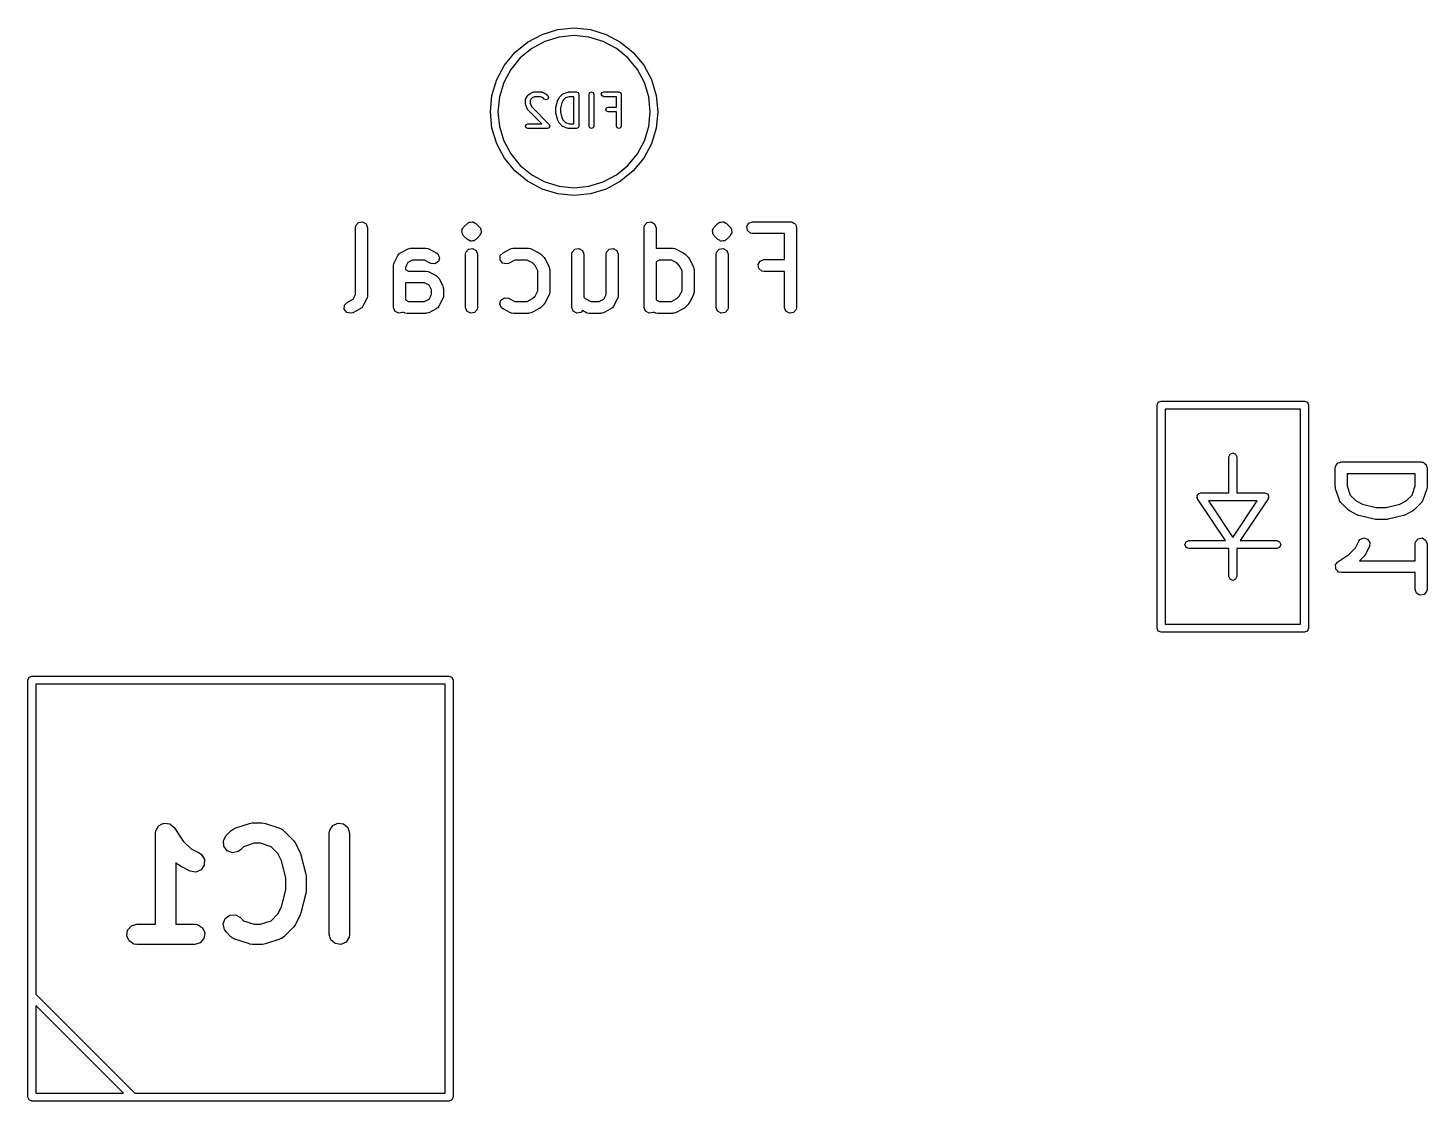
# Model space of a CAD drawing. Extents: x -0.07 to 0.621, y -0.178 to 0.75.
# Drawn here: x -0.07 to 0.621, y 0.22 to 0.75 of the extents above; entities that cross this region are included whole.
import ezdxf

# ---------------------------------------------------------------- set-up
doc = ezdxf.new("R2010")
doc.units = 0
doc.header["$MEASUREMENT"] = 0
doc.layers.add('BLACK', color=7, linetype='CONTINUOUS')

msp = doc.modelspace()

# ---------------------------------------------------------------- linework, layer by layer
at = {"layer": 'BLACK', "linetype": 'CONTINUOUS'}
for p, q in [((0.17703, 0.74303), (0.18418, 0.74685)), ((0.18418, 0.74685), (0.19193, 0.74921)), ((0.19193, 0.74921), (0.2, 0.75)), ((0.2, 0.74624), (0.19267, 0.74552)), ((0.2, 0.75), (0.20806, 0.74921)), ((0.20733, 0.74552), (0.2, 0.74624)), ((0.20806, 0.74921), (0.21582, 0.74685)), ((0.21582, 0.74685), (0.22297, 0.74303)), ((0.17077, 0.73789), (0.17703, 0.74303)), ((0.17912, 0.73991), (0.17342, 0.73524)), ((0.18562, 0.74338), (0.17912, 0.73991)), ((0.19267, 0.74552), (0.18562, 0.74338)), ((0.21438, 0.74338), (0.20733, 0.74552)), ((0.22088, 0.73991), (0.21438, 0.74338)), ((0.22657, 0.73524), (0.22088, 0.73991)), ((0.22297, 0.74303), (0.22923, 0.73789)), ((0.16563, 0.73163), (0.17077, 0.73789)), ((0.17342, 0.73524), (0.16875, 0.72954)), ((0.23125, 0.72954), (0.22657, 0.73524)), ((0.22923, 0.73789), (0.23437, 0.73163)), ((0.16181, 0.72448), (0.16563, 0.73163)), ((0.16875, 0.72954), (0.16528, 0.72304)), ((0.23472, 0.72304), (0.23125, 0.72954)), ((0.23437, 0.73163), (0.23819, 0.72448)), ((0.15946, 0.71673), (0.16181, 0.72448)), ((0.16528, 0.72304), (0.16314, 0.71599)), ((0.1781, 0.71755), (0.1796, 0.7183)), ((0.1796, 0.7183), (0.17987, 0.71832)), ((0.17987, 0.71832), (0.18013, 0.71843)), ((0.18013, 0.71843), (0.18388, 0.71843)), ((0.18388, 0.71843), (0.18413, 0.71832)), ((0.18413, 0.71832), (0.18441, 0.7183)), ((0.18441, 0.7183), (0.1859, 0.71755)), ((0.19475, 0.71762), (0.197, 0.71837)), ((0.197, 0.71837), (0.1972, 0.71835)), ((0.1972, 0.71835), (0.19737, 0.71843)), ((0.19737, 0.71843), (0.20112, 0.71843)), ((0.20112, 0.71843), (0.20196, 0.71808)), ((0.20779, 0.71808), (0.20862, 0.71843)), ((0.20862, 0.71843), (0.20946, 0.71808)), ((0.21379, 0.71808), (0.21462, 0.71843)), ((0.21462, 0.71843), (0.22212, 0.71843)), ((0.22212, 0.71843), (0.22296, 0.71808)), ((0.23686, 0.71599), (0.23472, 0.72304)), ((0.23819, 0.72448), (0.24054, 0.71673)), ((0.15866, 0.70866), (0.15946, 0.71673)), ((0.16314, 0.71599), (0.16242, 0.70866)), ((0.17595, 0.71425), (0.17605, 0.7145)), ((0.17595, 0.71275), (0.17595, 0.71425)), ((0.17602, 0.71257), (0.17595, 0.71275)), ((0.17601, 0.71237), (0.17602, 0.71257)), ((0.17676, 0.71012), (0.17601, 0.71237)), ((0.17605, 0.7145), (0.17607, 0.71478)), ((0.17607, 0.71478), (0.17682, 0.71627)), ((0.17682, 0.71627), (0.17697, 0.7164)), ((0.17697, 0.7164), (0.17704, 0.71658)), ((0.17704, 0.71658), (0.17779, 0.71733)), ((0.17779, 0.71733), (0.17797, 0.71741)), ((0.17797, 0.71741), (0.1781, 0.71755)), ((0.17885, 0.71505), (0.17831, 0.71397)), ((0.17831, 0.71397), (0.17831, 0.71294)), ((0.17831, 0.71294), (0.17891, 0.71114)), ((0.17933, 0.71553), (0.17885, 0.71505)), ((0.18041, 0.71607), (0.17933, 0.71553)), ((0.1836, 0.71607), (0.18041, 0.71607)), ((0.18468, 0.71553), (0.1836, 0.71607)), ((0.18529, 0.71491), (0.18468, 0.71553)), ((0.18613, 0.71457), (0.18529, 0.71491)), ((0.1859, 0.71755), (0.18603, 0.71741)), ((0.18603, 0.71741), (0.18621, 0.71733)), ((0.18696, 0.71491), (0.18613, 0.71457)), ((0.18621, 0.71733), (0.18696, 0.71658)), ((0.18696, 0.71658), (0.18731, 0.71575)), ((0.18731, 0.71575), (0.18696, 0.71491)), ((0.19098, 0.71078), (0.19173, 0.71378)), ((0.19173, 0.71378), (0.19181, 0.71389)), ((0.19181, 0.71389), (0.19182, 0.71403)), ((0.19182, 0.71403), (0.19257, 0.71552)), ((0.19257, 0.71552), (0.19272, 0.71565)), ((0.19272, 0.71565), (0.19279, 0.71583)), ((0.19279, 0.71583), (0.19429, 0.71733)), ((0.19399, 0.71308), (0.19331, 0.71035)), ((0.1946, 0.7143), (0.19399, 0.71308)), ((0.19429, 0.71733), (0.19454, 0.71744)), ((0.19454, 0.71744), (0.19475, 0.71762)), ((0.19576, 0.71547), (0.1946, 0.7143)), ((0.19757, 0.71607), (0.19576, 0.71547)), ((0.19994, 0.71607), (0.19757, 0.71607)), ((0.19994, 0.70268), (0.19994, 0.71607)), ((0.20196, 0.71808), (0.20231, 0.71725)), ((0.20231, 0.71725), (0.20231, 0.7015)), ((0.20744, 0.71725), (0.20779, 0.71808)), ((0.20744, 0.7015), (0.20744, 0.71725)), ((0.20946, 0.71808), (0.2098, 0.71725)), ((0.2098, 0.71725), (0.2098, 0.7015)), ((0.21344, 0.71725), (0.21379, 0.71808)), ((0.21379, 0.71641), (0.21344, 0.71725)), ((0.21462, 0.71607), (0.21379, 0.71641)), ((0.22094, 0.71607), (0.21462, 0.71607)), ((0.22094, 0.71093), (0.22094, 0.71607)), ((0.22296, 0.71808), (0.2233, 0.71725)), ((0.2233, 0.71725), (0.2233, 0.7015)), ((0.23758, 0.70866), (0.23686, 0.71599)), ((0.24054, 0.71673), (0.24134, 0.70866)), ((0.15946, 0.7006), (0.15866, 0.70866)), ((0.16242, 0.70866), (0.16314, 0.70133)), ((0.17694, 0.70992), (0.17676, 0.71012)), ((0.17704, 0.70966), (0.17694, 0.70992)), ((0.18402, 0.70268), (0.17704, 0.70966)), ((0.17891, 0.71114), (0.18771, 0.70233)), ((0.19095, 0.7105), (0.191, 0.71064)), ((0.19095, 0.70825), (0.19095, 0.7105)), ((0.191, 0.70811), (0.19095, 0.70825)), ((0.191, 0.71064), (0.19098, 0.71078)), ((0.19098, 0.70796), (0.191, 0.70811)), ((0.19173, 0.70496), (0.19098, 0.70796)), ((0.19181, 0.70485), (0.19173, 0.70496)), ((0.19182, 0.70472), (0.19181, 0.70485)), ((0.19257, 0.70322), (0.19182, 0.70472)), ((0.19331, 0.71035), (0.19331, 0.70839)), ((0.19331, 0.70839), (0.19399, 0.70566)), ((0.19399, 0.70566), (0.1946, 0.70445)), ((0.21569, 0.70975), (0.21604, 0.71058)), ((0.21604, 0.70891), (0.21569, 0.70975)), ((0.21604, 0.71058), (0.21687, 0.71093)), ((0.21687, 0.70857), (0.21604, 0.70891)), ((0.21687, 0.71093), (0.22094, 0.71093)), ((0.22094, 0.70857), (0.21687, 0.70857)), ((0.22094, 0.7015), (0.22094, 0.70857)), ((0.23686, 0.70133), (0.23758, 0.70866)), ((0.24134, 0.70866), (0.24054, 0.7006)), ((0.16181, 0.69284), (0.15946, 0.7006)), ((0.16314, 0.70133), (0.16528, 0.69428)), ((0.17595, 0.7015), (0.17629, 0.70233)), ((0.17629, 0.70066), (0.17595, 0.7015)), ((0.17629, 0.70233), (0.17713, 0.70268)), ((0.17713, 0.70032), (0.17629, 0.70066)), ((0.17713, 0.70268), (0.18402, 0.70268)), ((0.18688, 0.70032), (0.17713, 0.70032)), ((0.18771, 0.70066), (0.18688, 0.70032)), ((0.18771, 0.70233), (0.18806, 0.7015)), ((0.18806, 0.7015), (0.18771, 0.70066)), ((0.19272, 0.70309), (0.19257, 0.70322)), ((0.19279, 0.70291), (0.19272, 0.70309)), ((0.19429, 0.70141), (0.19279, 0.70291)), ((0.19454, 0.70131), (0.19429, 0.70141)), ((0.19475, 0.70113), (0.19454, 0.70131)), ((0.1946, 0.70445), (0.19576, 0.70328)), ((0.197, 0.70038), (0.19475, 0.70113)), ((0.19576, 0.70328), (0.19757, 0.70268)), ((0.1972, 0.70039), (0.197, 0.70038)), ((0.19737, 0.70032), (0.1972, 0.70039)), ((0.20112, 0.70032), (0.19737, 0.70032)), ((0.19757, 0.70268), (0.19994, 0.70268)), ((0.20196, 0.70066), (0.20112, 0.70032)), ((0.20231, 0.7015), (0.20196, 0.70066)), ((0.20779, 0.70066), (0.20744, 0.7015)), ((0.20862, 0.70032), (0.20779, 0.70066)), ((0.20946, 0.70066), (0.20862, 0.70032)), ((0.2098, 0.7015), (0.20946, 0.70066)), ((0.22129, 0.70066), (0.22094, 0.7015)), ((0.22212, 0.70032), (0.22129, 0.70066)), ((0.22296, 0.70066), (0.22212, 0.70032)), ((0.2233, 0.7015), (0.22296, 0.70066)), ((0.23472, 0.69428), (0.23686, 0.70133)), ((0.24054, 0.7006), (0.23819, 0.69284)), ((0.16563, 0.6857), (0.16181, 0.69284)), ((0.16528, 0.69428), (0.16875, 0.68778)), ((0.23125, 0.68778), (0.23472, 0.69428)), ((0.23819, 0.69284), (0.23437, 0.6857)), ((0.17077, 0.67943), (0.16563, 0.6857)), ((0.16875, 0.68778), (0.17342, 0.68209)), ((0.22657, 0.68209), (0.23125, 0.68778)), ((0.23437, 0.6857), (0.22923, 0.67943)), ((0.17703, 0.67429), (0.17077, 0.67943)), ((0.17342, 0.68209), (0.17912, 0.67741)), ((0.17912, 0.67741), (0.18562, 0.67394)), ((0.21438, 0.67394), (0.22088, 0.67741)), ((0.22088, 0.67741), (0.22657, 0.68209)), ((0.22923, 0.67943), (0.22297, 0.67429)), ((0.18418, 0.67047), (0.17703, 0.67429)), ((0.19193, 0.66812), (0.18418, 0.67047)), ((0.18562, 0.67394), (0.19267, 0.6718)), ((0.19267, 0.6718), (0.2, 0.67108)), ((0.2, 0.67108), (0.20733, 0.6718)), ((0.20733, 0.6718), (0.21438, 0.67394)), ((0.21582, 0.67047), (0.20806, 0.66812)), ((0.22297, 0.67429), (0.21582, 0.67047)), ((0.2, 0.66732), (0.19193, 0.66812)), ((0.20806, 0.66812), (0.2, 0.66732)), ((0.09206, 0.65138), (0.09224, 0.65239)), ((0.09206, 0.61834), (0.09206, 0.65138)), ((0.09224, 0.65239), (0.09354, 0.65394)), ((0.09354, 0.65394), (0.09553, 0.65429)), ((0.09553, 0.65429), (0.09728, 0.65328)), ((0.09728, 0.65328), (0.09797, 0.65138)), ((0.09797, 0.65138), (0.09797, 0.61764)), ((0.14456, 0.64977), (0.14468, 0.65001)), ((0.14476, 0.64903), (0.14456, 0.64977)), ((0.14465, 0.65028), (0.14509, 0.6509)), ((0.14468, 0.65001), (0.14465, 0.65028)), ((0.14509, 0.6509), (0.14542, 0.6516)), ((0.14542, 0.6516), (0.14729, 0.65347)), ((0.14729, 0.65347), (0.14761, 0.6537)), ((0.14761, 0.6537), (0.14769, 0.6538)), ((0.14769, 0.6538), (0.14781, 0.65384)), ((0.14781, 0.65384), (0.14782, 0.65384)), ((0.14782, 0.65384), (0.14791, 0.65394)), ((0.14791, 0.65394), (0.14798, 0.65396)), ((0.14798, 0.65396), (0.14813, 0.65406)), ((0.14813, 0.65406), (0.1489, 0.65413)), ((0.1489, 0.65413), (0.14964, 0.65433)), ((0.14964, 0.65433), (0.14976, 0.65427)), ((0.14976, 0.65427), (0.14989, 0.65429)), ((0.14989, 0.65429), (0.15001, 0.65422)), ((0.15001, 0.65422), (0.15015, 0.65424)), ((0.15015, 0.65424), (0.15077, 0.6538)), ((0.15077, 0.6538), (0.15147, 0.65347)), ((0.15147, 0.65347), (0.15334, 0.6516)), ((0.15334, 0.6516), (0.15357, 0.65128)), ((0.15357, 0.65128), (0.15368, 0.6512)), ((0.15368, 0.6512), (0.15371, 0.65108)), ((0.15371, 0.65108), (0.15393, 0.65076)), ((0.15393, 0.65076), (0.154, 0.64999)), ((0.154, 0.64999), (0.1542, 0.64925)), ((0.1542, 0.64925), (0.15408, 0.64901)), ((0.23454, 0.65138), (0.23472, 0.65239)), ((0.23454, 0.61201), (0.23454, 0.65138)), ((0.23472, 0.65239), (0.23602, 0.65394)), ((0.23602, 0.65394), (0.23801, 0.65429)), ((0.23801, 0.65429), (0.23976, 0.65328)), ((0.23976, 0.65328), (0.24045, 0.65138)), ((0.24045, 0.65138), (0.24045, 0.64106)), ((0.2683, 0.64977), (0.26841, 0.65001)), ((0.2685, 0.64903), (0.2683, 0.64977)), ((0.26839, 0.65028), (0.26883, 0.6509)), ((0.26841, 0.65001), (0.26839, 0.65028)), ((0.26883, 0.6509), (0.26915, 0.6516)), ((0.26915, 0.6516), (0.27103, 0.65347)), ((0.27103, 0.65347), (0.27135, 0.6537)), ((0.27135, 0.6537), (0.27142, 0.6538)), ((0.27142, 0.6538), (0.27155, 0.65384)), ((0.27155, 0.65384), (0.27156, 0.65384)), ((0.27156, 0.65384), (0.27164, 0.65394)), ((0.27164, 0.65394), (0.27172, 0.65396)), ((0.27172, 0.65396), (0.27187, 0.65406)), ((0.27187, 0.65406), (0.27263, 0.65413)), ((0.27263, 0.65413), (0.27337, 0.65433)), ((0.27337, 0.65433), (0.27349, 0.65427)), ((0.27349, 0.65427), (0.27363, 0.65429)), ((0.27363, 0.65429), (0.27375, 0.65422)), ((0.27375, 0.65422), (0.27388, 0.65424)), ((0.27388, 0.65424), (0.27451, 0.6538)), ((0.27451, 0.6538), (0.2752, 0.65347)), ((0.2752, 0.65347), (0.27708, 0.6516)), ((0.27708, 0.6516), (0.2773, 0.65128)), ((0.2773, 0.65128), (0.27741, 0.6512)), ((0.27741, 0.6512), (0.27744, 0.65108)), ((0.27744, 0.65108), (0.27767, 0.65076)), ((0.27767, 0.65076), (0.27773, 0.64999)), ((0.27773, 0.64999), (0.27793, 0.64925)), ((0.27793, 0.64925), (0.27782, 0.64901)), ((0.28521, 0.6519), (0.28622, 0.65365)), ((0.28556, 0.64991), (0.28521, 0.6519)), ((0.2871, 0.64861), (0.28556, 0.64991)), ((0.28622, 0.65365), (0.28811, 0.65434)), ((0.28811, 0.65434), (0.30686, 0.65434)), ((0.30686, 0.65434), (0.30724, 0.65427)), ((0.30724, 0.65427), (0.30737, 0.65429)), ((0.30737, 0.65429), (0.30749, 0.65423)), ((0.30749, 0.65423), (0.30787, 0.65416)), ((0.30787, 0.65416), (0.30846, 0.65367)), ((0.30846, 0.65367), (0.30912, 0.65328)), ((0.30912, 0.65328), (0.30922, 0.65303)), ((0.30922, 0.65303), (0.30942, 0.65286)), ((0.30942, 0.65286), (0.30955, 0.65211)), ((0.30955, 0.65211), (0.30981, 0.65138)), ((0.30981, 0.65138), (0.30981, 0.61201)), ((0.14483, 0.64826), (0.14476, 0.64903)), ((0.14505, 0.64794), (0.14483, 0.64826)), ((0.14509, 0.64782), (0.14505, 0.64794)), ((0.14519, 0.64774), (0.14509, 0.64782)), ((0.14542, 0.64742), (0.14519, 0.64774)), ((0.14729, 0.64555), (0.14542, 0.64742)), ((0.14799, 0.64522), (0.14729, 0.64555)), ((0.14862, 0.64478), (0.14799, 0.64522)), ((0.14875, 0.6448), (0.14862, 0.64478)), ((0.14887, 0.64473), (0.14875, 0.6448)), ((0.149, 0.64475), (0.14887, 0.64473)), ((0.14912, 0.64469), (0.149, 0.64475)), ((0.14986, 0.64489), (0.14912, 0.64469)), ((0.15063, 0.64496), (0.14986, 0.64489)), ((0.15078, 0.64506), (0.15063, 0.64496)), ((0.15086, 0.64508), (0.15078, 0.64506)), ((0.15094, 0.64518), (0.15086, 0.64508)), ((0.15095, 0.64518), (0.15094, 0.64518)), ((0.15107, 0.64522), (0.15095, 0.64518)), ((0.15115, 0.64532), (0.15107, 0.64522)), ((0.15147, 0.64555), (0.15115, 0.64532)), ((0.15334, 0.64742), (0.15147, 0.64555)), ((0.15367, 0.64812), (0.15334, 0.64742)), ((0.15411, 0.64875), (0.15367, 0.64812)), ((0.15408, 0.64901), (0.15411, 0.64875)), ((0.26856, 0.64826), (0.2685, 0.64903)), ((0.26879, 0.64794), (0.26856, 0.64826)), ((0.26882, 0.64782), (0.26879, 0.64794)), ((0.26893, 0.64774), (0.26882, 0.64782)), ((0.26915, 0.64742), (0.26893, 0.64774)), ((0.27103, 0.64555), (0.26915, 0.64742)), ((0.27172, 0.64522), (0.27103, 0.64555)), ((0.27235, 0.64478), (0.27172, 0.64522)), ((0.27249, 0.6448), (0.27235, 0.64478)), ((0.2726, 0.64473), (0.27249, 0.6448)), ((0.27274, 0.64475), (0.2726, 0.64473)), ((0.27286, 0.64469), (0.27274, 0.64475)), ((0.2736, 0.64489), (0.27286, 0.64469)), ((0.27436, 0.64496), (0.2736, 0.64489)), ((0.27451, 0.64506), (0.27436, 0.64496)), ((0.27459, 0.64508), (0.27451, 0.64506)), ((0.27468, 0.64518), (0.27459, 0.64508)), ((0.27481, 0.64522), (0.27468, 0.64518)), ((0.27468, 0.64518), (0.27468, 0.64518)), ((0.27488, 0.64532), (0.27481, 0.64522)), ((0.2752, 0.64555), (0.27488, 0.64532)), ((0.27708, 0.64742), (0.2752, 0.64555)), ((0.2774, 0.64812), (0.27708, 0.64742)), ((0.27784, 0.64875), (0.2774, 0.64812)), ((0.27782, 0.64901), (0.27784, 0.64875)), ((0.28811, 0.64843), (0.2871, 0.64861)), ((0.30391, 0.64843), (0.28811, 0.64843)), ((0.30391, 0.63559), (0.30391, 0.64843)), ((0.11112, 0.63396), (0.11299, 0.63771)), ((0.11299, 0.63771), (0.1136, 0.63853)), ((0.1136, 0.63853), (0.11401, 0.63871)), ((0.11401, 0.63871), (0.11431, 0.63903)), ((0.11431, 0.63903), (0.11807, 0.6409)), ((0.11807, 0.6409), (0.11905, 0.64119)), ((0.11905, 0.64119), (0.11922, 0.64115)), ((0.11922, 0.64115), (0.11939, 0.64121)), ((0.11939, 0.64121), (0.12688, 0.64121)), ((0.12688, 0.64121), (0.12789, 0.64104)), ((0.12789, 0.64104), (0.12803, 0.64092)), ((0.12803, 0.64092), (0.12821, 0.6409)), ((0.12821, 0.6409), (0.13195, 0.63903)), ((0.13195, 0.63903), (0.13278, 0.63842)), ((0.13278, 0.63842), (0.13358, 0.63656)), ((0.13358, 0.63656), (0.13301, 0.63463)), ((0.14643, 0.63826), (0.14661, 0.63927)), ((0.14643, 0.61201), (0.14643, 0.63826)), ((0.14661, 0.63927), (0.14791, 0.64082)), ((0.14791, 0.64082), (0.14989, 0.64117)), ((0.14989, 0.64117), (0.15164, 0.64016)), ((0.15164, 0.64016), (0.15233, 0.63826)), ((0.15233, 0.63826), (0.15233, 0.61201)), ((0.16342, 0.63555), (0.16354, 0.63756)), ((0.16463, 0.63392), (0.16342, 0.63555)), ((0.16354, 0.63756), (0.16493, 0.63903)), ((0.16493, 0.63903), (0.16868, 0.6409)), ((0.16868, 0.6409), (0.16967, 0.64119)), ((0.16967, 0.64119), (0.16984, 0.64115)), ((0.16984, 0.64115), (0.17, 0.64121)), ((0.17, 0.64121), (0.1775, 0.64121)), ((0.1775, 0.64121), (0.17851, 0.64104)), ((0.17851, 0.64104), (0.17865, 0.64092)), ((0.17865, 0.64092), (0.17882, 0.6409)), ((0.17882, 0.6409), (0.18257, 0.63903)), ((0.18257, 0.63903), (0.18328, 0.6385)), ((0.18328, 0.6385), (0.18334, 0.63848)), ((0.18334, 0.63848), (0.18521, 0.6366)), ((0.18521, 0.6366), (0.18572, 0.63588)), ((0.18572, 0.63588), (0.18577, 0.63583)), ((0.18577, 0.63583), (0.18764, 0.63208)), ((0.19892, 0.63826), (0.1991, 0.63927)), ((0.19892, 0.61201), (0.19892, 0.63826)), ((0.1991, 0.63927), (0.2004, 0.64082)), ((0.2004, 0.64082), (0.20239, 0.64117)), ((0.20239, 0.64117), (0.20414, 0.64016)), ((0.20414, 0.64016), (0.20483, 0.63826)), ((0.20483, 0.63826), (0.20483, 0.61699)), ((0.21579, 0.63826), (0.21597, 0.63927)), ((0.21579, 0.61834), (0.21579, 0.63826)), ((0.21597, 0.63927), (0.21727, 0.64082)), ((0.21727, 0.64082), (0.21926, 0.64117)), ((0.21926, 0.64117), (0.22101, 0.64016)), ((0.22101, 0.64016), (0.2217, 0.63826)), ((0.2217, 0.63826), (0.2217, 0.61764)), ((0.24045, 0.64106), (0.24091, 0.64119)), ((0.24091, 0.64119), (0.24108, 0.64115)), ((0.24108, 0.64115), (0.24124, 0.64121)), ((0.24124, 0.64121), (0.24874, 0.64121)), ((0.24874, 0.64121), (0.24975, 0.64104)), ((0.24975, 0.64104), (0.24989, 0.64092)), ((0.24989, 0.64092), (0.25006, 0.6409)), ((0.25006, 0.6409), (0.25381, 0.63903)), ((0.25381, 0.63903), (0.25452, 0.6385)), ((0.25452, 0.6385), (0.25458, 0.63848)), ((0.25458, 0.63848), (0.25646, 0.6366)), ((0.25646, 0.6366), (0.25696, 0.63588)), ((0.25696, 0.63588), (0.25701, 0.63583)), ((0.25701, 0.63583), (0.25888, 0.63208)), ((0.27016, 0.63826), (0.27034, 0.63927)), ((0.27016, 0.61201), (0.27016, 0.63826)), ((0.27034, 0.63927), (0.27164, 0.64082)), ((0.27164, 0.64082), (0.27363, 0.64117)), ((0.27363, 0.64117), (0.27538, 0.64016)), ((0.27538, 0.64016), (0.27607, 0.63826)), ((0.27607, 0.63826), (0.27607, 0.61201)), ((0.29184, 0.6349), (0.29374, 0.63559)), ((0.29374, 0.63559), (0.30391, 0.63559)), ((0.11081, 0.63264), (0.11099, 0.63365)), ((0.11081, 0.61201), (0.11081, 0.63264)), ((0.11099, 0.63365), (0.1111, 0.63378)), ((0.1111, 0.63378), (0.11112, 0.63396)), ((0.11784, 0.63419), (0.11671, 0.63194)), ((0.11671, 0.63194), (0.11671, 0.63071)), ((0.11671, 0.63071), (0.11821, 0.62997)), ((0.12008, 0.63531), (0.11784, 0.63419)), ((0.11821, 0.62997), (0.12688, 0.62997)), ((0.12619, 0.63531), (0.12008, 0.63531)), ((0.12931, 0.63375), (0.12619, 0.63531)), ((0.12688, 0.62997), (0.12789, 0.62979)), ((0.12789, 0.62979), (0.12803, 0.62967)), ((0.12803, 0.62967), (0.12821, 0.62965)), ((0.12821, 0.62965), (0.13195, 0.62778)), ((0.13132, 0.63352), (0.12931, 0.63375)), ((0.13301, 0.63463), (0.13132, 0.63352)), ((0.16659, 0.63345), (0.16463, 0.63392)), ((0.16758, 0.63375), (0.16659, 0.63345)), ((0.1707, 0.63531), (0.16758, 0.63375)), ((0.17681, 0.63531), (0.1707, 0.63531)), ((0.1795, 0.63396), (0.17681, 0.63531)), ((0.1807, 0.63276), (0.1795, 0.63396)), ((0.18205, 0.63007), (0.1807, 0.63276)), ((0.18205, 0.62021), (0.18205, 0.63007)), ((0.18764, 0.63208), (0.18793, 0.6311)), ((0.18793, 0.6311), (0.18789, 0.63093)), ((0.18789, 0.63093), (0.18796, 0.63076)), ((0.18796, 0.63076), (0.18796, 0.61951)), ((0.24194, 0.63531), (0.24045, 0.63456)), ((0.24045, 0.63456), (0.24045, 0.61572)), ((0.24805, 0.63531), (0.24194, 0.63531)), ((0.25074, 0.63396), (0.24805, 0.63531)), ((0.25194, 0.63276), (0.25074, 0.63396)), ((0.25329, 0.63007), (0.25194, 0.63276)), ((0.25329, 0.62021), (0.25329, 0.63007)), ((0.25888, 0.63208), (0.25918, 0.6311)), ((0.25918, 0.6311), (0.25914, 0.63093)), ((0.25914, 0.63093), (0.2592, 0.63076)), ((0.2592, 0.63076), (0.2592, 0.61951)), ((0.29083, 0.63315), (0.29184, 0.6349)), ((0.29118, 0.63116), (0.29083, 0.63315)), ((0.29273, 0.62986), (0.29118, 0.63116)), ((0.29374, 0.62969), (0.29273, 0.62986)), ((0.30391, 0.62969), (0.29374, 0.62969)), ((0.30391, 0.61201), (0.30391, 0.62969)), ((0.11751, 0.62406), (0.11671, 0.6242)), ((0.11671, 0.6242), (0.11671, 0.61572)), ((0.12619, 0.62406), (0.11751, 0.62406)), ((0.12843, 0.62294), (0.12619, 0.62406)), ((0.12956, 0.62069), (0.12843, 0.62294)), ((0.13195, 0.62778), (0.13278, 0.62717)), ((0.13278, 0.62717), (0.13295, 0.62676)), ((0.13295, 0.62676), (0.13328, 0.62646)), ((0.13328, 0.62646), (0.13515, 0.62271)), ((0.13515, 0.62271), (0.13544, 0.62173)), ((0.13544, 0.62173), (0.1354, 0.62155)), ((0.08807, 0.61466), (0.09094, 0.61609)), ((0.09094, 0.61609), (0.09206, 0.61834)), ((0.09765, 0.61632), (0.09578, 0.61257)), ((0.09767, 0.61649), (0.09765, 0.61632)), ((0.09779, 0.61663), (0.09767, 0.61649)), ((0.09797, 0.61764), (0.09779, 0.61663)), ((0.11671, 0.61572), (0.11821, 0.61497)), ((0.11821, 0.61497), (0.12619, 0.61497)), ((0.12619, 0.61497), (0.12843, 0.61609)), ((0.12843, 0.61609), (0.12956, 0.61834)), ((0.12956, 0.61834), (0.12956, 0.62069)), ((0.13515, 0.61632), (0.13328, 0.61257)), ((0.13517, 0.61649), (0.13515, 0.61632)), ((0.13528, 0.61663), (0.13517, 0.61649)), ((0.13546, 0.61764), (0.13528, 0.61663)), ((0.1354, 0.62155), (0.13546, 0.62139)), ((0.13546, 0.62139), (0.13546, 0.61764)), ((0.16331, 0.61371), (0.16388, 0.61565)), ((0.16388, 0.61565), (0.16557, 0.61676)), ((0.16557, 0.61676), (0.16758, 0.61653)), ((0.16758, 0.61653), (0.1707, 0.61497)), ((0.1707, 0.61497), (0.17681, 0.61497)), ((0.17681, 0.61497), (0.1795, 0.61632)), ((0.1795, 0.61632), (0.1807, 0.61751)), ((0.1807, 0.61751), (0.18205, 0.62021)), ((0.18764, 0.61819), (0.18577, 0.61444)), ((0.18766, 0.61837), (0.18764, 0.61819)), ((0.18778, 0.6185), (0.18766, 0.61837)), ((0.18796, 0.61951), (0.18778, 0.6185)), ((0.20483, 0.61699), (0.2055, 0.61632)), ((0.2055, 0.61632), (0.2082, 0.61497)), ((0.2082, 0.61497), (0.21243, 0.61497)), ((0.21243, 0.61497), (0.21467, 0.61609)), ((0.21467, 0.61609), (0.21579, 0.61834)), ((0.22139, 0.61632), (0.21951, 0.61257)), ((0.22141, 0.61649), (0.22139, 0.61632)), ((0.22152, 0.61663), (0.22141, 0.61649)), ((0.2217, 0.61764), (0.22152, 0.61663)), ((0.24045, 0.61572), (0.24194, 0.61497)), ((0.24194, 0.61497), (0.24805, 0.61497)), ((0.24805, 0.61497), (0.25074, 0.61632)), ((0.25074, 0.61632), (0.25194, 0.61751)), ((0.25194, 0.61751), (0.25329, 0.62021)), ((0.25888, 0.61819), (0.25701, 0.61444)), ((0.2589, 0.61837), (0.25888, 0.61819)), ((0.25902, 0.6185), (0.2589, 0.61837)), ((0.2592, 0.61951), (0.25902, 0.6185)), ((0.08656, 0.61117), (0.08668, 0.61319)), ((0.08776, 0.60955), (0.08656, 0.61117)), ((0.08668, 0.61319), (0.08807, 0.61466)), ((0.08973, 0.60908), (0.08776, 0.60955)), ((0.09071, 0.60937), (0.08973, 0.60908)), ((0.09446, 0.61125), (0.09071, 0.60937)), ((0.09476, 0.61157), (0.09446, 0.61125)), ((0.09517, 0.61175), (0.09476, 0.61157)), ((0.09578, 0.61257), (0.09517, 0.61175)), ((0.1115, 0.61012), (0.11081, 0.61201)), ((0.11325, 0.60911), (0.1115, 0.61012)), ((0.11524, 0.60946), (0.11325, 0.60911)), ((0.11547, 0.60973), (0.11524, 0.60946)), ((0.11619, 0.60937), (0.11547, 0.60973)), ((0.11636, 0.60935), (0.11619, 0.60937)), ((0.1165, 0.60924), (0.11636, 0.60935)), ((0.11751, 0.60906), (0.1165, 0.60924)), ((0.12688, 0.60906), (0.11751, 0.60906)), ((0.12705, 0.60912), (0.12688, 0.60906)), ((0.12722, 0.60908), (0.12705, 0.60912)), ((0.12821, 0.60937), (0.12722, 0.60908)), ((0.13195, 0.61125), (0.12821, 0.60937)), ((0.13226, 0.61157), (0.13195, 0.61125)), ((0.13266, 0.61175), (0.13226, 0.61157)), ((0.13328, 0.61257), (0.13266, 0.61175)), ((0.14712, 0.61012), (0.14643, 0.61201)), ((0.14887, 0.60911), (0.14712, 0.61012)), ((0.15086, 0.60946), (0.14887, 0.60911)), ((0.15216, 0.61101), (0.15086, 0.60946)), ((0.15233, 0.61201), (0.15216, 0.61101)), ((0.16411, 0.61186), (0.16331, 0.61371)), ((0.16493, 0.61125), (0.16411, 0.61186)), ((0.16868, 0.60937), (0.16493, 0.61125)), ((0.16886, 0.60935), (0.16868, 0.60937)), ((0.16899, 0.60924), (0.16886, 0.60935)), ((0.17, 0.60906), (0.16899, 0.60924)), ((0.1775, 0.60906), (0.17, 0.60906)), ((0.17767, 0.60912), (0.1775, 0.60906)), ((0.17784, 0.60908), (0.17767, 0.60912)), ((0.17882, 0.60937), (0.17784, 0.60908)), ((0.18257, 0.61125), (0.17882, 0.60937)), ((0.18262, 0.6113), (0.18257, 0.61125)), ((0.18334, 0.6118), (0.18262, 0.6113)), ((0.18521, 0.61368), (0.18334, 0.6118)), ((0.18524, 0.61374), (0.18521, 0.61368)), ((0.18577, 0.61444), (0.18524, 0.61374)), ((0.19961, 0.61012), (0.19892, 0.61201)), ((0.20136, 0.60911), (0.19961, 0.61012)), ((0.20335, 0.60946), (0.20136, 0.60911)), ((0.20414, 0.6104), (0.20335, 0.60946)), ((0.20618, 0.60937), (0.20414, 0.6104)), ((0.20635, 0.60935), (0.20618, 0.60937)), ((0.20649, 0.60924), (0.20635, 0.60935)), ((0.2075, 0.60906), (0.20649, 0.60924)), ((0.21312, 0.60906), (0.2075, 0.60906)), ((0.21329, 0.60912), (0.21312, 0.60906)), ((0.21346, 0.60908), (0.21329, 0.60912)), ((0.21444, 0.60937), (0.21346, 0.60908)), ((0.21819, 0.61125), (0.21444, 0.60937)), ((0.2185, 0.61157), (0.21819, 0.61125)), ((0.2189, 0.61175), (0.2185, 0.61157)), ((0.21951, 0.61257), (0.2189, 0.61175)), ((0.23523, 0.61012), (0.23454, 0.61201)), ((0.23698, 0.60911), (0.23523, 0.61012)), ((0.23897, 0.60946), (0.23698, 0.60911)), ((0.2392, 0.60973), (0.23897, 0.60946)), ((0.23992, 0.60937), (0.2392, 0.60973)), ((0.2401, 0.60935), (0.23992, 0.60937)), ((0.24024, 0.60924), (0.2401, 0.60935)), ((0.24124, 0.60906), (0.24024, 0.60924)), ((0.24874, 0.60906), (0.24124, 0.60906)), ((0.24891, 0.60912), (0.24874, 0.60906)), ((0.24908, 0.60908), (0.24891, 0.60912)), ((0.25006, 0.60937), (0.24908, 0.60908)), ((0.25381, 0.61125), (0.25006, 0.60937)), ((0.25386, 0.6113), (0.25381, 0.61125)), ((0.25458, 0.6118), (0.25386, 0.6113)), ((0.25646, 0.61368), (0.25458, 0.6118)), ((0.25648, 0.61374), (0.25646, 0.61368)), ((0.25701, 0.61444), (0.25648, 0.61374)), ((0.27085, 0.61012), (0.27016, 0.61201)), ((0.2726, 0.60911), (0.27085, 0.61012)), ((0.27459, 0.60946), (0.2726, 0.60911)), ((0.27589, 0.61101), (0.27459, 0.60946)), ((0.27607, 0.61201), (0.27589, 0.61101)), ((0.3046, 0.61012), (0.30391, 0.61201)), ((0.30635, 0.60911), (0.3046, 0.61012)), ((0.30834, 0.60946), (0.30635, 0.60911)), ((0.30964, 0.61101), (0.30834, 0.60946)), ((0.30981, 0.61201), (0.30964, 0.61101)), ((0.48779, 0.56378), (0.48837, 0.56517)), ((0.48779, 0.45354), (0.48779, 0.56378)), ((0.48837, 0.56517), (0.48976, 0.56575)), ((0.48976, 0.56575), (0.56063, 0.56575)), ((0.49173, 0.56181), (0.49173, 0.45551)), ((0.55866, 0.56181), (0.49173, 0.56181)), ((0.55866, 0.45551), (0.55866, 0.56181)), ((0.56063, 0.56575), (0.56202, 0.56517)), ((0.56202, 0.56517), (0.5626, 0.56378)), ((0.5626, 0.56378), (0.5626, 0.45354)), ((0.52323, 0.53819), (0.5238, 0.53958)), ((0.5238, 0.53958), (0.5252, 0.54016)), ((0.5252, 0.54016), (0.52659, 0.53958)), ((0.52659, 0.53958), (0.52716, 0.53819)), ((0.52323, 0.52047), (0.52323, 0.53819)), ((0.52716, 0.53819), (0.52716, 0.52047)), ((0.57578, 0.53272), (0.57585, 0.5331)), ((0.57578, 0.52335), (0.57578, 0.53272)), ((0.57583, 0.53323), (0.57589, 0.53335)), ((0.57585, 0.5331), (0.57583, 0.53323)), ((0.57589, 0.53335), (0.57596, 0.53373)), ((0.57596, 0.53373), (0.57645, 0.53432)), ((0.57645, 0.53432), (0.57683, 0.53498)), ((0.57683, 0.53498), (0.57708, 0.53507)), ((0.57708, 0.53507), (0.57726, 0.53528)), ((0.57726, 0.53528), (0.57801, 0.53541)), ((0.57801, 0.53541), (0.57873, 0.53567)), ((0.57873, 0.53567), (0.6181, 0.53567)), ((0.6181, 0.53567), (0.61849, 0.5356)), ((0.61849, 0.5356), (0.61862, 0.53563)), ((0.61862, 0.53563), (0.61873, 0.53556)), ((0.61873, 0.53556), (0.61911, 0.5355)), ((0.61911, 0.5355), (0.6197, 0.535)), ((0.6197, 0.535), (0.62037, 0.53462)), ((0.62037, 0.53462), (0.62046, 0.53437)), ((0.62046, 0.53437), (0.62066, 0.5342)), ((0.62066, 0.5342), (0.62079, 0.53344)), ((0.62079, 0.53344), (0.62106, 0.53272)), ((0.62106, 0.53272), (0.62106, 0.52335)), ((0.61515, 0.52977), (0.58169, 0.52977)), ((0.58169, 0.52977), (0.58169, 0.52383)), ((0.61515, 0.52383), (0.61515, 0.52977)), ((0.50748, 0.5185), (0.50756, 0.51869)), ((0.5077, 0.51797), (0.50748, 0.5185)), ((0.50752, 0.51889), (0.50784, 0.51937)), ((0.50756, 0.51869), (0.50752, 0.51889)), ((0.50784, 0.51937), (0.50806, 0.5199)), ((0.50806, 0.5199), (0.50824, 0.51997)), ((0.50824, 0.51997), (0.50836, 0.52014)), ((0.50836, 0.52014), (0.50892, 0.52025)), ((0.50892, 0.52025), (0.50945, 0.52047)), ((0.50945, 0.52047), (0.52323, 0.52047)), ((0.52716, 0.52047), (0.54095, 0.52047)), ((0.54095, 0.52047), (0.54148, 0.52025)), ((0.54148, 0.52025), (0.54204, 0.52014)), ((0.54204, 0.52014), (0.54215, 0.51997)), ((0.54215, 0.51997), (0.54234, 0.5199)), ((0.54234, 0.5199), (0.54256, 0.51937)), ((0.54256, 0.51937), (0.54287, 0.51889)), ((0.54291, 0.5185), (0.54269, 0.51797)), ((0.54287, 0.51889), (0.54284, 0.51869)), ((0.54284, 0.51869), (0.54291, 0.5185)), ((0.5758, 0.52329), (0.57578, 0.52335)), ((0.57593, 0.52241), (0.5758, 0.52329)), ((0.57781, 0.51679), (0.57593, 0.52241)), ((0.58169, 0.52383), (0.58319, 0.51932)), ((0.58319, 0.51932), (0.58611, 0.5164)), ((0.61073, 0.5164), (0.61365, 0.51932)), ((0.61365, 0.51932), (0.61515, 0.52383)), ((0.6209, 0.52241), (0.61903, 0.51679)), ((0.62106, 0.52335), (0.6209, 0.52248)), ((0.6209, 0.52248), (0.6209, 0.52241)), ((0.50781, 0.51741), (0.5077, 0.51797)), ((0.52152, 0.49685), (0.50781, 0.51741)), ((0.5252, 0.51653), (0.51313, 0.51653)), ((0.51313, 0.51653), (0.5252, 0.49843)), ((0.5252, 0.49843), (0.53727, 0.51653)), ((0.53727, 0.51653), (0.5252, 0.51653)), ((0.54258, 0.51741), (0.52887, 0.49685)), ((0.54269, 0.51797), (0.54258, 0.51741)), ((0.57792, 0.51665), (0.57781, 0.51679)), ((0.57793, 0.51647), (0.57792, 0.51665)), ((0.57852, 0.51563), (0.57793, 0.51647)), ((0.58227, 0.51189), (0.57852, 0.51563)), ((0.58233, 0.51186), (0.58227, 0.51189)), ((0.58304, 0.51133), (0.58233, 0.51186)), ((0.58679, 0.50946), (0.58304, 0.51133)), ((0.58611, 0.5164), (0.58914, 0.51488)), ((0.58914, 0.51488), (0.59597, 0.51318)), ((0.59597, 0.51318), (0.60087, 0.51318)), ((0.60087, 0.51318), (0.6077, 0.51488)), ((0.6077, 0.51488), (0.61073, 0.5164)), ((0.6138, 0.51133), (0.61005, 0.50946)), ((0.61384, 0.51138), (0.6138, 0.51133)), ((0.61457, 0.51189), (0.61384, 0.51138)), ((0.61832, 0.51563), (0.61457, 0.51189)), ((0.61839, 0.51579), (0.61832, 0.51563)), ((0.61854, 0.51589), (0.61839, 0.51579)), ((0.61903, 0.51679), (0.61854, 0.51589)), ((0.58693, 0.50944), (0.58679, 0.50946)), ((0.58739, 0.50923), (0.58693, 0.50944)), ((0.59489, 0.50736), (0.58739, 0.50923)), ((0.59503, 0.50737), (0.59489, 0.50736)), ((0.59561, 0.50727), (0.59503, 0.50737)), ((0.60123, 0.50727), (0.59561, 0.50727)), ((0.60136, 0.50732), (0.60123, 0.50727)), ((0.60195, 0.50736), (0.60136, 0.50732)), ((0.60945, 0.50923), (0.60195, 0.50736)), ((0.60956, 0.50931), (0.60945, 0.50923)), ((0.61005, 0.50946), (0.60956, 0.50931)), ((0.58734, 0.49655), (0.58795, 0.49737)), ((0.58795, 0.49737), (0.58981, 0.49817)), ((0.58981, 0.49817), (0.59174, 0.4976)), ((0.59174, 0.4976), (0.59285, 0.49591)), ((0.61533, 0.49623), (0.61663, 0.49778)), ((0.61663, 0.49778), (0.61862, 0.49813)), ((0.61862, 0.49813), (0.62037, 0.49712)), ((0.50157, 0.49488), (0.50215, 0.49627)), ((0.50215, 0.49349), (0.50157, 0.49488)), ((0.50215, 0.49627), (0.50354, 0.49685)), ((0.50354, 0.49291), (0.50215, 0.49349)), ((0.50354, 0.49685), (0.52152, 0.49685)), ((0.52323, 0.49291), (0.50354, 0.49291)), ((0.52323, 0.47913), (0.52323, 0.49291)), ((0.54685, 0.49291), (0.52716, 0.49291)), ((0.52716, 0.49291), (0.52716, 0.47913)), ((0.52887, 0.49685), (0.54685, 0.49685)), ((0.54685, 0.49685), (0.54824, 0.49627)), ((0.54824, 0.49349), (0.54685, 0.49291)), ((0.54824, 0.49627), (0.54882, 0.49488)), ((0.54882, 0.49488), (0.54824, 0.49349)), ((0.58248, 0.49002), (0.58568, 0.49323)), ((0.58568, 0.49323), (0.58734, 0.49655)), ((0.59262, 0.4939), (0.59075, 0.49016)), ((0.59285, 0.49591), (0.59262, 0.4939)), ((0.61515, 0.49523), (0.61533, 0.49623)), ((0.61515, 0.48693), (0.61515, 0.49523)), ((0.62037, 0.49712), (0.62106, 0.49523)), ((0.62106, 0.49523), (0.62106, 0.47273)), ((0.57583, 0.48449), (0.57591, 0.48464)), ((0.57597, 0.48364), (0.57583, 0.48449)), ((0.5759, 0.48481), (0.57641, 0.4855)), ((0.57591, 0.48464), (0.5759, 0.48481)), ((0.57603, 0.48279), (0.57597, 0.48364)), ((0.57641, 0.4855), (0.57683, 0.48624)), ((0.57683, 0.48624), (0.577, 0.4863)), ((0.577, 0.4863), (0.5771, 0.48643)), ((0.5771, 0.48643), (0.58248, 0.49002)), ((0.5902, 0.48939), (0.58774, 0.48693)), ((0.58774, 0.48693), (0.61515, 0.48693)), ((0.59022, 0.48945), (0.5902, 0.48939)), ((0.59075, 0.49016), (0.59022, 0.48945)), ((0.5238, 0.47774), (0.52323, 0.47913)), ((0.5252, 0.47717), (0.5238, 0.47774)), ((0.52659, 0.47774), (0.5252, 0.47717)), ((0.52716, 0.47913), (0.52659, 0.47774)), ((0.57615, 0.48267), (0.57603, 0.48279)), ((0.57618, 0.4825), (0.57615, 0.48267)), ((0.57683, 0.48195), (0.57618, 0.4825)), ((0.57742, 0.48133), (0.57683, 0.48195)), ((0.57759, 0.48131), (0.57742, 0.48133)), ((0.57772, 0.4812), (0.57759, 0.48131)), ((0.57873, 0.48102), (0.57772, 0.4812)), ((0.61515, 0.48102), (0.57873, 0.48102)), ((0.61515, 0.47273), (0.61515, 0.48102)), ((0.61584, 0.47083), (0.61515, 0.47273)), ((0.61759, 0.46982), (0.61584, 0.47083)), ((0.61958, 0.47017), (0.61759, 0.46982)), ((0.62088, 0.47172), (0.61958, 0.47017)), ((0.62106, 0.47273), (0.62088, 0.47172)), ((0.48837, 0.45215), (0.48779, 0.45354)), ((0.48976, 0.45158), (0.48837, 0.45215)), ((0.56063, 0.45158), (0.48976, 0.45158)), ((0.49173, 0.45551), (0.55866, 0.45551)), ((0.56202, 0.45215), (0.56063, 0.45158)), ((0.5626, 0.45354), (0.56202, 0.45215)), ((-0.06961, 0.42795), (-0.06903, 0.42934)), ((-0.06903, 0.42934), (-0.06764, 0.42992)), ((-0.06764, 0.42992), (0.13827, 0.42992)), ((0.13827, 0.42992), (0.13966, 0.42934)), ((0.13966, 0.42934), (0.14024, 0.42795)), ((-0.06961, 0.22205), (-0.06961, 0.42795)), ((-0.06567, 0.42598), (-0.06567, 0.27286)), ((0.1363, 0.42598), (-0.06567, 0.42598)), ((0.1363, 0.22402), (0.1363, 0.42598)), ((0.14024, 0.42795), (0.14024, 0.22205)), ((-0.00659, 0.35239), (-0.00641, 0.35365)), ((-0.00659, 0.30739), (-0.00659, 0.35239)), ((-0.00641, 0.35372), (-0.0064, 0.35374)), ((-0.00641, 0.35365), (-0.00641, 0.35372)), ((-0.0064, 0.35374), (-0.00639, 0.3538)), ((-0.00639, 0.3538), (-0.00565, 0.35495)), ((-0.00565, 0.35495), (-0.00493, 0.35611)), ((-0.00493, 0.35611), (-0.00489, 0.35613)), ((-0.00489, 0.35613), (-0.00486, 0.35617)), ((-0.00486, 0.35617), (-0.00362, 0.35674)), ((-0.00362, 0.35674), (-0.00238, 0.35733)), ((-0.00238, 0.35733), (-0.00234, 0.35732)), ((-0.00234, 0.35732), (-0.0023, 0.35734)), ((-0.0023, 0.35734), (-0.00095, 0.35714)), ((-0.00095, 0.35714), (0.00041, 0.35697)), ((0.00041, 0.35697), (0.00044, 0.35694)), ((0.00044, 0.35694), (0.00049, 0.35694)), ((0.00049, 0.35694), (0.00152, 0.35604)), ((0.00152, 0.35604), (0.00257, 0.35516)), ((0.00257, 0.35516), (0.00706, 0.34843)), ((0.02821, 0.35116), (0.03059, 0.35354)), ((0.03059, 0.35354), (0.03173, 0.3544)), ((0.03173, 0.3544), (0.03217, 0.35449)), ((0.03217, 0.35449), (0.03254, 0.35475)), ((0.03254, 0.35475), (0.03969, 0.35713)), ((0.03969, 0.35713), (0.04109, 0.35739)), ((0.04109, 0.35739), (0.04118, 0.35736)), ((0.04118, 0.35736), (0.04127, 0.35739)), ((0.04127, 0.35739), (0.04603, 0.35739)), ((0.04603, 0.35739), (0.04744, 0.35719)), ((0.04744, 0.35719), (0.04752, 0.35714)), ((0.04752, 0.35714), (0.04761, 0.35713)), ((0.04761, 0.35713), (0.05475, 0.35475)), ((0.05475, 0.35475), (0.05603, 0.35411)), ((0.05603, 0.35411), (0.05631, 0.35376)), ((0.05631, 0.35376), (0.05671, 0.35354)), ((0.05671, 0.35354), (0.06147, 0.34878)), ((0.07912, 0.35239), (0.07933, 0.3538)), ((0.07912, 0.30239), (0.07912, 0.35239)), ((0.07933, 0.3538), (0.08085, 0.35617)), ((0.08085, 0.35617), (0.08341, 0.35734)), ((0.08341, 0.35734), (0.0862, 0.35694)), ((0.0862, 0.35694), (0.08833, 0.35509)), ((0.08833, 0.35509), (0.08912, 0.35239)), ((0.08912, 0.35239), (0.08912, 0.30239)), ((0.00706, 0.34843), (0.0109, 0.34459)), ((0.02686, 0.34869), (0.02821, 0.35116)), ((0.02706, 0.34588), (0.02686, 0.34869)), ((0.02875, 0.34362), (0.02706, 0.34588)), ((0.03683, 0.34564), (0.03528, 0.34409)), ((0.04208, 0.34739), (0.03683, 0.34564)), ((0.04522, 0.34739), (0.04208, 0.34739)), ((0.05047, 0.34564), (0.04522, 0.34739)), ((0.05382, 0.34228), (0.05047, 0.34564)), ((0.06147, 0.34878), (0.06232, 0.34764)), ((0.06232, 0.34764), (0.06234, 0.34755)), ((0.06234, 0.34755), (0.06241, 0.34748)), ((0.06241, 0.34748), (0.06479, 0.34272)), ((0.0109, 0.34459), (0.01493, 0.34258)), ((0.01493, 0.34258), (0.0161, 0.34176)), ((0.0161, 0.34176), (0.01754, 0.33934)), ((0.01754, 0.33934), (0.01744, 0.33653)), ((0.03139, 0.34264), (0.02875, 0.34362)), ((0.03414, 0.34324), (0.03139, 0.34264)), ((0.03528, 0.34409), (0.03414, 0.34324)), ((0.0556, 0.33874), (0.05382, 0.34228)), ((0.0577, 0.33034), (0.0556, 0.33874)), ((0.06479, 0.34272), (0.06508, 0.34185)), ((0.06508, 0.34185), (0.06517, 0.3417)), ((0.06517, 0.3417), (0.06755, 0.33217)), ((0.0044, 0.33695), (0.00341, 0.33794)), ((0.00341, 0.33794), (0.00341, 0.30739)), ((0.00448, 0.3369), (0.0044, 0.33695)), ((0.00453, 0.33682), (0.00448, 0.3369)), ((0.0057, 0.33601), (0.00453, 0.33682)), ((0.01046, 0.33363), (0.0057, 0.33601)), ((0.01323, 0.33313), (0.01046, 0.33363)), ((0.01583, 0.33421), (0.01323, 0.33313)), ((0.01744, 0.33653), (0.01583, 0.33421)), ((0.06755, 0.33217), (0.06766, 0.33109)), ((0.0577, 0.32443), (0.0577, 0.33034)), ((0.06766, 0.33109), (0.0677, 0.33096)), ((0.0677, 0.33096), (0.0677, 0.32382)), ((0.0556, 0.31604), (0.0577, 0.32443)), ((0.06755, 0.3226), (0.06517, 0.31308)), ((0.0677, 0.32382), (0.06754, 0.32274)), ((0.06754, 0.32274), (0.06755, 0.3226)), ((0.02774, 0.31015), (0.03, 0.31184)), ((0.03, 0.31184), (0.03281, 0.31204)), ((0.03281, 0.31204), (0.03528, 0.31069)), ((0.05047, 0.30914), (0.05382, 0.31249)), ((0.05382, 0.31249), (0.0556, 0.31604)), ((0.06479, 0.31206), (0.06241, 0.3073)), ((0.06482, 0.31223), (0.06479, 0.31206)), ((0.06517, 0.31308), (0.06482, 0.31223)), ((-0.02082, 0.30168), (-0.02042, 0.30447)), ((-0.02042, 0.30447), (-0.01858, 0.3066)), ((-0.01858, 0.3066), (-0.01588, 0.30739)), ((-0.01588, 0.30739), (-0.00659, 0.30739)), ((0.00341, 0.30739), (0.0127, 0.30739)), ((0.0127, 0.30739), (0.0141, 0.30719)), ((0.0141, 0.30719), (0.01647, 0.30566)), ((0.01647, 0.30566), (0.01765, 0.3031)), ((0.02676, 0.30751), (0.02774, 0.31015)), ((0.02736, 0.30475), (0.02676, 0.30751)), ((0.02821, 0.30362), (0.02736, 0.30475)), ((0.03528, 0.31069), (0.03683, 0.30914)), ((0.03683, 0.30914), (0.04208, 0.30739)), ((0.04208, 0.30739), (0.04522, 0.30739)), ((0.04522, 0.30739), (0.05047, 0.30914)), ((0.06147, 0.306), (0.05671, 0.30123)), ((0.06151, 0.30608), (0.06147, 0.306)), ((0.06159, 0.30613), (0.06151, 0.30608)), ((0.06241, 0.3073), (0.06159, 0.30613)), ((-0.01965, 0.29912), (-0.02082, 0.30168)), ((-0.01728, 0.29759), (-0.01965, 0.29912)), ((-0.01588, 0.29739), (-0.01728, 0.29759)), ((0.0127, 0.29739), (-0.01588, 0.29739)), ((0.0154, 0.29818), (0.0127, 0.29739)), ((0.01724, 0.30031), (0.0154, 0.29818)), ((0.01765, 0.3031), (0.01724, 0.30031)), ((0.03059, 0.30123), (0.02821, 0.30362)), ((0.03099, 0.30102), (0.03059, 0.30123)), ((0.03127, 0.30066), (0.03099, 0.30102)), ((0.03254, 0.30003), (0.03127, 0.30066)), ((0.03969, 0.29765), (0.03254, 0.30003)), ((0.03978, 0.29764), (0.03969, 0.29765)), ((0.03986, 0.29759), (0.03978, 0.29764)), ((0.04127, 0.29739), (0.03986, 0.29759)), ((0.04603, 0.29739), (0.04127, 0.29739)), ((0.04612, 0.29741), (0.04603, 0.29739)), ((0.04621, 0.29739), (0.04612, 0.29741)), ((0.04761, 0.29765), (0.04621, 0.29739)), ((0.05475, 0.30003), (0.04761, 0.29765)), ((0.05513, 0.30029), (0.05475, 0.30003)), ((0.05557, 0.30038), (0.05513, 0.30029)), ((0.05671, 0.30123), (0.05557, 0.30038)), ((0.07992, 0.29969), (0.07912, 0.30239)), ((0.08205, 0.29784), (0.07992, 0.29969)), ((0.08484, 0.29744), (0.08205, 0.29784)), ((0.0874, 0.29861), (0.08484, 0.29744)), ((0.08892, 0.30098), (0.0874, 0.29861)), ((0.08912, 0.30239), (0.08892, 0.30098)), ((-0.06567, 0.27286), (-0.01682, 0.22402)), ((-0.02239, 0.22402), (-0.06567, 0.2673)), ((-0.06567, 0.2673), (-0.06567, 0.22402)), ((-0.06903, 0.22065), (-0.06961, 0.22205)), ((-0.06567, 0.22402), (-0.02239, 0.22402)), ((-0.01682, 0.22402), (0.1363, 0.22402)), ((0.14024, 0.22205), (0.13966, 0.22065)), ((-0.06764, 0.22008), (-0.06903, 0.22065)), ((0.13827, 0.22008), (-0.06764, 0.22008)), ((0.13966, 0.22065), (0.13827, 0.22008))]:
    msp.add_line(p, q, dxfattribs=at)

doc.saveas('drawing.dxf')
